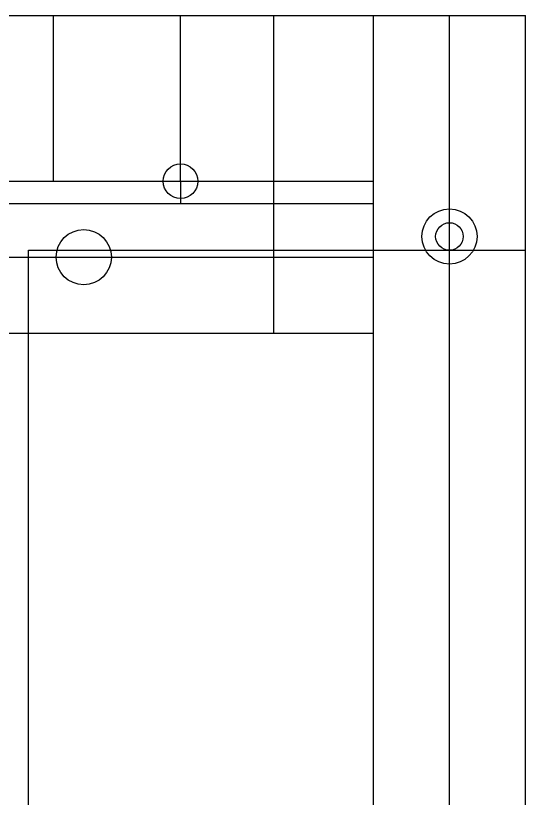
# Model space of a CAD drawing. Header units: inches. Extents: x 0 to 7.94, y 0 to 5.69.
# Drawn here: x 5.629 to 7.938, y 2.143 to 5.688 of the extents above; entities that cross this region are included whole.
import ezdxf

# ---------------------------------------------------------------- set-up
doc = ezdxf.new("R2010")
doc.units = ezdxf.units.IN
doc.header["$MEASUREMENT"] = 0
for name, color, linetype, lineweight, true_color in [('Battery Packs', 5, 'Continuous', 25, 0x0000ff), ('BoardOutline', 178, 'Continuous', 25, 0x000000), ('Holes', 6, 'Continuous', 25, 0xff00ff), ('Motor', 1, 'Continuous', 25, 0xff0000), ('Struts', 1, 'Continuous', 25, 0xff0000)]:
    doc.layers.add(name, color=color, linetype=linetype, lineweight=lineweight, true_color=true_color)

msp = doc.modelspace()

# ---------------------------------------------------------------- linework, layer by layer
at = {"layer": 'Battery Packs'}
for p, q in [((5.6875, 4.625), (7.9375, 4.625)), ((5.6875, 1.0625), (5.6875, 4.625))]:
    msp.add_line(p, q, dxfattribs=at)
at = {"layer": 'BoardOutline'}
for p in [(0, 5.6875), (7.9375, 0)]:
    msp.add_line(p, (7.9375, 5.6875), dxfattribs=at)
at = {"layer": 'Holes'}
for centre, radius in [((7.59375, 4.6875), 0.125), ((7.59375, 4.6875), 0.0625), ((5.9375, 4.59375), 0.125)]:
    msp.add_circle(centre, radius, dxfattribs=at)
at = {"layer": 'Motor'}
for p, q in [((5.8, 4.9375), (5.8, 5.6875)), ((6.376, 4.9375), (6.376, 5.6875)), ((6.7985, 4.25), (6.7985, 5.6875)), ((6.376, 4.9375), (6.376, 4.8375)), ((4.75, 4.8375), (7.25, 4.8375))]:
    msp.add_line(p, q, dxfattribs=at)
msp.add_circle((6.376, 4.9375), 0.0785, dxfattribs=at)
at = {"layer": 'Struts'}
for p, q in [((7.25, 0), (7.25, 5.6875)), ((7.59375, 0), (7.59375, 5.6875)), ((0, 4.9375), (7.25, 4.9375)), ((0, 4.59375), (7.25, 4.59375)), ((0, 4.25), (7.25, 4.25))]:
    msp.add_line(p, q, dxfattribs=at)

doc.saveas('drawing.dxf')
